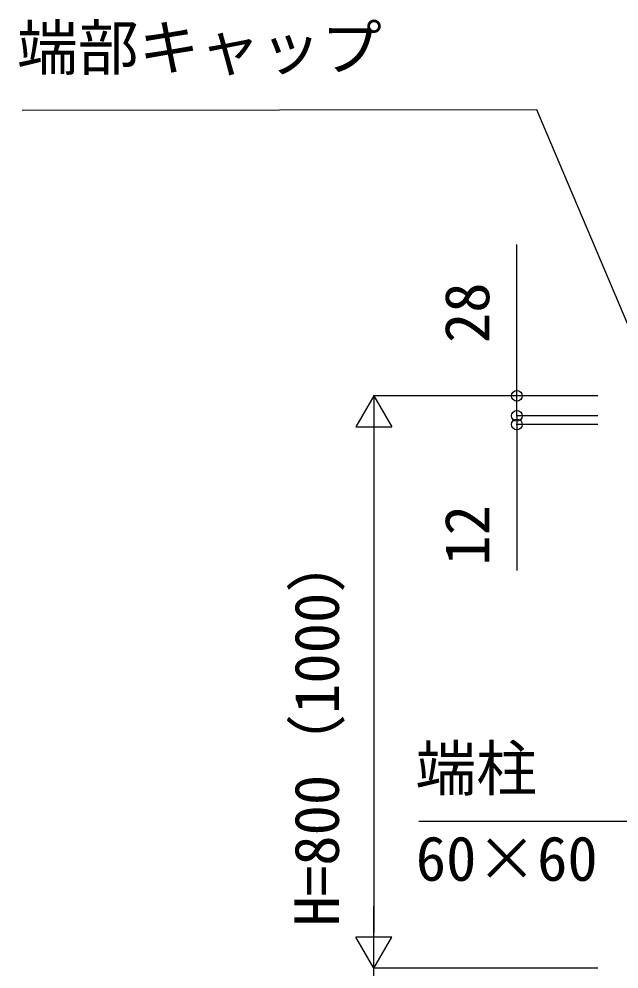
# Model space of a CAD drawing. Units: millimetres, scale not verified. Extents: x -4375 to 4375, y -6502 to 6475.
# Drawn here: x -2911 to -2072, y 797 to 2125 of the extents above; entities that cross this region are included whole.
import ezdxf
from ezdxf.enums import TextEntityAlignment as Align

# ---------------------------------------------------------------- set-up
doc = ezdxf.new("R2010")
doc.units = ezdxf.units.MM
doc.header["$LTSCALE"] = 30
doc.layers.add('0-4_YKK_D', color=6, linetype='Continuous')
doc.styles.add('ＭＳ ゴシック', font='')
doc.styles.get('ＭＳ ゴシック').set_extended_font_data('MS Gothic')

msp = doc.modelspace()

# ---------------------------------------------------------------- linework, layer by layer
at = {"layer": '0-4_YKK_D'}
for p, q in [((-2215, 1598.2), (-2215, 1809.76)), ((-2415, 1598.2), (-2440, 1554.9)), ((-2102, 1598.2), (-2416, 1598.2)), ((-2415, 1598.2), (-2390, 1554.9)), ((-2415, 1598.2), (-2415, 1511.6)), ((-2102, 1598.2), (-2216, 1598.2)), ((-2215, 1570.2), (-2215, 1600.2)), ((-2215, 1570.2), (-2215, 1598.2)), ((-2102, 1570.2), (-2216, 1570.2)), ((-2102, 1570.2), (-2216, 1570.2)), ((-2215, 1570.2), (-2215, 1558.2)), ((-2215, 1570.2), (-2215, 1540.2)), ((-2440, 1554.9), (-2390, 1554.9)), ((-2102, 1558.2), (-2216, 1558.2)), ((-2215, 1558.2), (-2215, 1353.88)), ((-2415, 1548.2), (-2415, 848.2)), ((-2415, 798.2), (-2415, 884.8)), ((-2415, 798.2), (-2440, 841.5)), ((-2390, 841.5), (-2440, 841.5)), ((-2415, 798.2), (-2390, 841.5)), ((-2102, 798.2), (-2416, 798.2)), ((-2102, 798.2), (-2416, 798.2)), ((-2415, 248.2), (-2415, 798.2))]:
    msp.add_line(p, q, dxfattribs=at)
for points in [[(-2015, 1592.48), (-2187.22, 1998.2), (-2906.58, 1996.84)], [(-1941.69, 821.82), (-1997.14, 1003.2), (-2352.13, 1003.2)]]:
    msp.add_lwpolyline(points, dxfattribs=at)
for centre in [(-2215, 1598.2), (-2215, 1570.2), (-2215, 1570.2), (-2215, 1558.2)]:
    msp.add_circle(centre, 7.5, dxfattribs=at)

# ---------------------------------------------------------------- texts
at = {"layer": '0-4_YKK_D', "style": 'ＭＳ ゴシック'}
for s, p in [('端部キャップ', (-2913.82, 2035.05)), ('端柱', (-2356.86, 1027.57)), ('60×60', (-2356.38, 901.57))]:
    msp.add_text(s, height=62.32, dxfattribs=at).set_placement(p, align=Align.BOTTOM_LEFT)
for s, p in [('28', (-2235, 1671.92)), ('12', (-2235, 1360.84)), ('H=800（1000）', (-2445.14, 856.51))]:
    msp.add_text(s, height=62.32, rotation=90, dxfattribs=at).set_placement(p, align=Align.BOTTOM_LEFT)

doc.saveas('drawing.dxf')
